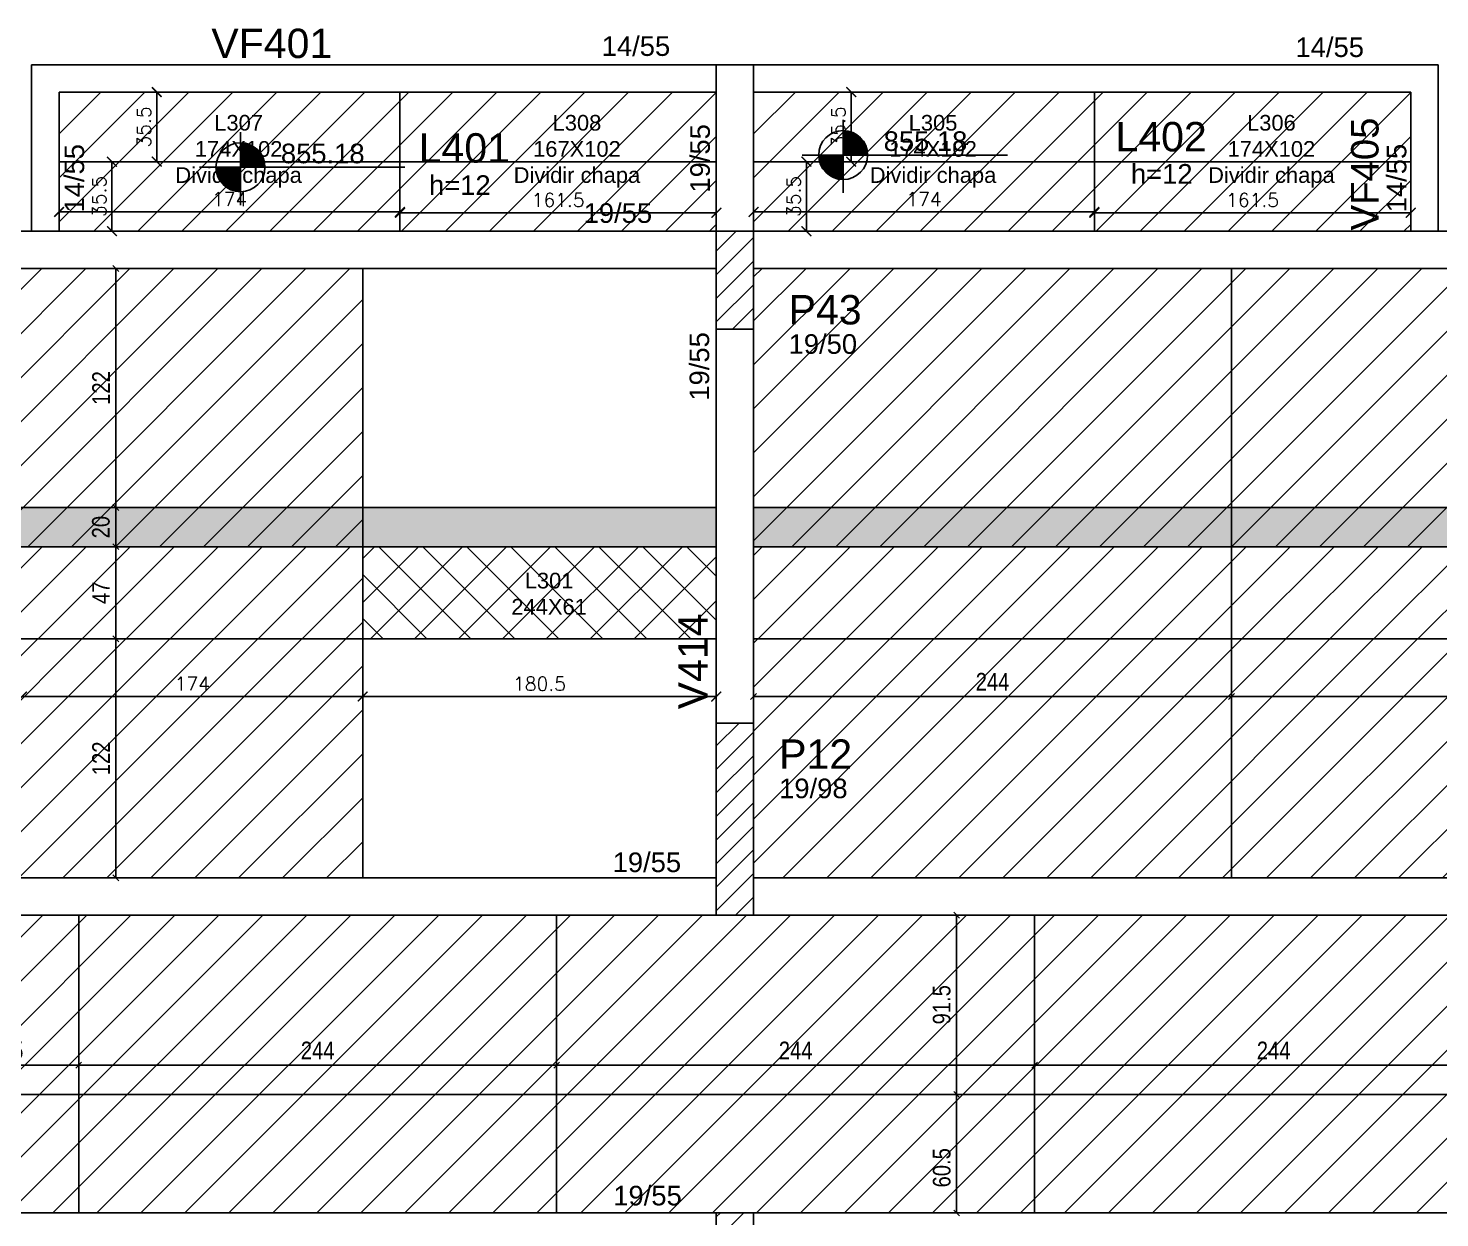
# Model space of a CAD drawing. Header units: millimetres. Extents: x 2358 to 5871, y 1438 to 2637.
# Drawn here: x 2934 to 3655, y 2030 to 2637 of the extents above; entities that cross this region are included whole.
import ezdxf

# ---------------------------------------------------------------- set-up
doc = ezdxf.new("R2010")
doc.units = ezdxf.units.MM
for name, color, linetype in [('3', 3, 'Continuous'), ('4', 4, 'Continuous'), ('7', 7, 'Continuous'), ('AUX00', 7, 'Continuous'), ('Painéis', 200, 'Continuous')]:
    doc.layers.add(name, color=color, linetype=linetype)
doc.layers.add('Hachura', color=251, linetype='Continuous', lineweight=9)
doc.layers.add('REAPROVEITAMENTO', color=251, linetype='Continuous', lineweight=9)
doc.styles.add('COTA TECNICA-50', font='techl___.ttf', dxfattribs={"height": 9})
doc.styles.add('ROMANS', font='romans.shx')
doc.styles.get("Standard").update_dxf_attribs({"font": 'arial.ttf'})
doc.dimstyles.new('COTA PAINEL-50', dxfattribs={"dimtxt": 9, "dimasz": 3, "dimexe": 3, "dimexo": 3, "dimgap": 3, "dimtad": 1, "dimdec": 1, "dimzin": 12, "dimdsep": 46, "dimtxsty": 'COTA TECNICA-50', "dimblk1": 'OBLIQUE', "dimblk2": 'OBLIQUE', "dimsah": 1, "dimcen": 0.9, "dimclrd": 4, "dimclre": 4, "dimclrt": 240, "dimadec": 1, "dimazin": 3, "dimtfac": 1, "dimtdec": 1, "dimtmove": 0, "dimatfit": 3, "dimfxl": 1, "dimtolj": 1, "dimtzin": 12, "dimarcsym": 0})
doc.dimstyles.new('Cota Paínel', dxfattribs={"dimtxt": 7, "dimasz": 5, "dimexe": 3, "dimexo": 3, "dimgap": 3, "dimtad": 1, "dimdec": 1, "dimzin": 12, "dimdsep": 46, "dimtxsty": 'ROMANS', "dimblk": 'ARCHTICK', "dimcen": 0, "dimclrd": 4, "dimclre": 4, "dimclrt": 1, "dimadec": 1, "dimazin": 3, "dimtfac": 1, "dimtdec": 1, "dimtmove": 0, "dimatfit": 3, "dimldrblk": 'OBLIQUE', "dimfxl": 1, "dimtolj": 1, "dimtzin": 12, "dimarcsym": 0})
pattern_1 = [(45, (-343.25, -81.827), (-11.22532, 11.22532), [])]

# ---------------------------------------------------------------- blocks, each defined once
blk = doc.blocks.new('_Oblique')
at = {"color": 0, "linetype": 'ByBlock', "lineweight": -2}
blk.add_line((-0.5, -0.5), (0.5, 0.5), dxfattribs=at)
blk = doc.blocks.new('*D155')
at = {"color": 4, "lineweight": -2, "transparency": 16777216}
blk.add_line((3691.97, 2107.5), (3447.97, 2107.5), dxfattribs=at)
at = {"layer": 'Defpoints', "color": 0, "transparency": 16777216}
for p in [(3447.97, 2107.5), (3447.97, 2107.5), (3691.97, 2107.5)]:
    blk.add_point(p, dxfattribs=at)
at = {"color": 4, "lineweight": -2, "transparency": 16777216, "xscale": 3, "yscale": 3, "zscale": 3, "rotation": 180}
blk.add_blockref('_Oblique', (3447.97, 2107.5), dxfattribs=at)
at = {"color": 4, "lineweight": -2, "transparency": 16777216, "xscale": 3, "yscale": 3, "zscale": 3}
blk.add_blockref('_Oblique', (3691.97, 2107.5), dxfattribs=at)
at = {"color": 240, "transparency": 16777216, "insert": (3569.97, 2115.07), "char_height": 9, "attachment_point": 5, "style": 'COTA TECNICA-50'}
blk.add_mtext('\\A1;244', dxfattribs=at)
blk = doc.blocks.new('*D47')
at = {"color": 4, "lineweight": -2, "transparency": 16777216}
blk.add_line((3447.97, 2107.5), (3203.97, 2107.5), dxfattribs=at)
at = {"layer": 'Defpoints', "color": 0, "transparency": 16777216}
for p in [(3203.97, 2107.5), (3203.97, 2107.5), (3447.97, 2107.5)]:
    blk.add_point(p, dxfattribs=at)
at = {"color": 4, "lineweight": -2, "transparency": 16777216, "xscale": 3, "yscale": 3, "zscale": 3, "rotation": 180}
blk.add_blockref('_Oblique', (3203.97, 2107.5), dxfattribs=at)
at = {"color": 4, "lineweight": -2, "transparency": 16777216, "xscale": 3, "yscale": 3, "zscale": 3}
blk.add_blockref('_Oblique', (3447.97, 2107.5), dxfattribs=at)
at = {"color": 240, "transparency": 16777216, "insert": (3325.97, 2115.07), "char_height": 9, "attachment_point": 5, "style": 'COTA TECNICA-50'}
blk.add_mtext('\\A1;244', dxfattribs=at)
blk = doc.blocks.new('*D48')
at = {"color": 4, "lineweight": -2, "transparency": 16777216}
blk.add_line((3203.97, 2107.5), (2959.97, 2107.5), dxfattribs=at)
at = {"layer": 'Defpoints', "color": 0, "transparency": 16777216}
for p in [(2959.97, 2107.5), (2959.97, 2107.5), (3203.97, 2107.5)]:
    blk.add_point(p, dxfattribs=at)
at = {"color": 4, "lineweight": -2, "transparency": 16777216, "xscale": 3, "yscale": 3, "zscale": 3, "rotation": 180}
blk.add_blockref('_Oblique', (2959.97, 2107.5), dxfattribs=at)
at = {"color": 4, "lineweight": -2, "transparency": 16777216, "xscale": 3, "yscale": 3, "zscale": 3}
blk.add_blockref('_Oblique', (3203.97, 2107.5), dxfattribs=at)
at = {"color": 240, "transparency": 16777216, "insert": (3081.97, 2115.07), "char_height": 9, "attachment_point": 5, "style": 'COTA TECNICA-50'}
blk.add_mtext('\\A1;244', dxfattribs=at)
blk = doc.blocks.new('*D156')
at = {"color": 4, "lineweight": -2, "transparency": 16777216}
for p, q in [((2959.97, 2107.5), (2883.47, 2107.5)), ((2883.47, 2105.12), (2883.47, 2104.5))]:
    blk.add_line(p, q, dxfattribs=at)
at = {"layer": 'Defpoints', "color": 0, "transparency": 16777216}
for p in [(2883.47, 2108.12), (2883.47, 2107.5), (2959.97, 2107.5)]:
    blk.add_point(p, dxfattribs=at)
at = {"color": 4, "lineweight": -2, "transparency": 16777216, "xscale": 3, "yscale": 3, "zscale": 3, "rotation": 180}
blk.add_blockref('_Oblique', (2883.47, 2107.5), dxfattribs=at)
at = {"color": 4, "lineweight": -2, "transparency": 16777216, "xscale": 3, "yscale": 3, "zscale": 3}
blk.add_blockref('_Oblique', (2959.97, 2107.5), dxfattribs=at)
at = {"color": 240, "transparency": 16777216, "insert": (2921.72, 2115.1), "char_height": 9, "attachment_point": 5, "style": 'COTA TECNICA-50'}
blk.add_mtext('\\A1;76.5', dxfattribs=at)
blk = doc.blocks.new('*D51')
at = {"layer": 'Defpoints', "color": 0, "transparency": 16777216}
for p in [(3408.16, 2184.12), (3408.16, 2184.12), (3408.16, 2092.62)]:
    blk.add_point(p, dxfattribs=at)
at = {"layer": 'Painéis', "color": 4, "lineweight": -2, "transparency": 16777216}
blk.add_line((3408.16, 2092.62), (3408.16, 2184.12), dxfattribs=at)
at = {"layer": 'Painéis', "color": 4, "lineweight": -2, "transparency": 16777216, "xscale": 3, "yscale": 3, "zscale": 3}
for p, rotation in [((3408.16, 2184.12), 90), ((3408.16, 2092.62), 270)]:
    blk.add_blockref('_Oblique', p, dxfattribs=dict(at, rotation=rotation))
at = {"layer": 'Painéis', "color": 240, "transparency": 16777216, "insert": (3400.54, 2138.37), "char_height": 9, "attachment_point": 5, "rotation": 90, "style": 'COTA TECNICA-50'}
blk.add_mtext('\\A1;91.5', dxfattribs=at)
blk = doc.blocks.new('*D52')
at = {"layer": 'Defpoints', "color": 0, "transparency": 16777216}
for p in [(3408.16, 2092.62), (3408.16, 2032.12), (3408.16, 2032.12)]:
    blk.add_point(p, dxfattribs=at)
at = {"layer": 'Painéis', "color": 4, "lineweight": -2, "transparency": 16777216}
blk.add_line((3408.16, 2092.62), (3408.16, 2032.12), dxfattribs=at)
at = {"layer": 'Painéis', "color": 4, "lineweight": -2, "transparency": 16777216, "xscale": 3, "yscale": 3, "zscale": 3}
for p, rotation in [((3408.16, 2092.62), 90), ((3408.16, 2032.12), 270)]:
    blk.add_blockref('_Oblique', p, dxfattribs=dict(at, rotation=rotation))
at = {"layer": 'Painéis', "color": 240, "transparency": 16777216, "insert": (3400.56, 2055.17), "char_height": 9, "attachment_point": 5, "rotation": 90, "style": 'COTA TECNICA-50'}
blk.add_mtext('\\A1;60.5', dxfattribs=at)
blk = doc.blocks.new('*D87')
at = {"layer": 'Defpoints', "color": 0, "transparency": 16777216}
for p in [(2978.93, 2514.12), (2978.93, 2392.12), (2978.93, 2392.12)]:
    blk.add_point(p, dxfattribs=at)
at = {"layer": 'Painéis', "color": 4, "lineweight": -2, "transparency": 16777216}
blk.add_line((2978.93, 2514.12), (2978.93, 2392.12), dxfattribs=at)
at = {"layer": 'Painéis', "color": 4, "lineweight": -2, "transparency": 16777216, "xscale": 3, "yscale": 3, "zscale": 3}
for p, rotation in [((2978.93, 2514.12), 90), ((2978.93, 2392.12), 270)]:
    blk.add_blockref('_Oblique', p, dxfattribs=dict(at, rotation=rotation))
at = {"layer": 'Painéis', "color": 240, "transparency": 16777216, "insert": (2971.38, 2453.12), "char_height": 9, "attachment_point": 5, "rotation": 90, "style": 'COTA TECNICA-50'}
blk.add_mtext('\\A1;122', dxfattribs=at)
blk = doc.blocks.new('*D88')
at = {"layer": 'Defpoints', "color": 0, "transparency": 16777216}
for p in [(2978.93, 2392.12), (2978.93, 2372.12), (2978.93, 2372.12)]:
    blk.add_point(p, dxfattribs=at)
at = {"layer": 'Painéis', "color": 4, "lineweight": -2, "transparency": 16777216}
blk.add_line((2978.93, 2392.12), (2978.93, 2372.12), dxfattribs=at)
at = {"layer": 'Painéis', "color": 4, "lineweight": -2, "transparency": 16777216, "xscale": 3, "yscale": 3, "zscale": 3}
for p, rotation in [((2978.93, 2392.12), 90), ((2978.93, 2372.12), 270)]:
    blk.add_blockref('_Oblique', p, dxfattribs=dict(at, rotation=rotation))
at = {"layer": 'Painéis', "color": 240, "transparency": 16777216, "insert": (2971.34, 2382.12), "char_height": 9, "attachment_point": 5, "rotation": 90, "style": 'COTA TECNICA-50'}
blk.add_mtext('\\A1;20', dxfattribs=at)
blk = doc.blocks.new('*D89')
at = {"layer": 'Defpoints', "color": 0, "transparency": 16777216}
for p in [(2978.93, 2372.12), (2978.93, 2325.12), (2978.93, 2325.12)]:
    blk.add_point(p, dxfattribs=at)
at = {"layer": 'Painéis', "color": 4, "lineweight": -2, "transparency": 16777216}
blk.add_line((2978.93, 2372.12), (2978.93, 2325.12), dxfattribs=at)
at = {"layer": 'Painéis', "color": 4, "lineweight": -2, "transparency": 16777216, "xscale": 3, "yscale": 3, "zscale": 3}
for p, rotation in [((2978.93, 2372.12), 90), ((2978.93, 2325.12), 270)]:
    blk.add_blockref('_Oblique', p, dxfattribs=dict(at, rotation=rotation))
at = {"layer": 'Painéis', "color": 240, "transparency": 16777216, "insert": (2971.37, 2348.62), "char_height": 9, "attachment_point": 5, "rotation": 90, "style": 'COTA TECNICA-50'}
blk.add_mtext('\\A1;47', dxfattribs=at)
blk = doc.blocks.new('*D90')
at = {"layer": 'Defpoints', "color": 0, "transparency": 16777216}
for p in [(2978.93, 2325.12), (2978.93, 2203.12), (2978.93, 2203.12)]:
    blk.add_point(p, dxfattribs=at)
at = {"layer": 'Painéis', "color": 4, "lineweight": -2, "transparency": 16777216}
blk.add_line((2978.93, 2325.12), (2978.93, 2203.12), dxfattribs=at)
at = {"layer": 'Painéis', "color": 4, "lineweight": -2, "transparency": 16777216, "xscale": 3, "yscale": 3, "zscale": 3}
for p, rotation in [((2978.93, 2325.12), 90), ((2978.93, 2203.12), 270)]:
    blk.add_blockref('_Oblique', p, dxfattribs=dict(at, rotation=rotation))
at = {"layer": 'Painéis', "color": 240, "transparency": 16777216, "insert": (2971.38, 2264.12), "char_height": 9, "attachment_point": 5, "rotation": 90, "style": 'COTA TECNICA-50'}
blk.add_mtext('\\A1;122', dxfattribs=at)
blk = doc.blocks.new('_ArchTick')
at = {"color": 0, "linetype": 'ByBlock', "const_width": 0.15}
blk.add_lwpolyline([(-0.5, -0.5), (0.5, 0.5)], dxfattribs=at)
blk = doc.blocks.new('*D143')
at = {"layer": 'Defpoints', "color": 0, "transparency": 16777216}
for p in [(2930.97, 2295.66), (3104.97, 2295.66), (3104.97, 2295.66)]:
    blk.add_point(p, dxfattribs=at)
at = {"layer": 'Painéis', "color": 4, "lineweight": -2, "transparency": 16777216}
blk.add_line((2930.97, 2295.66), (3104.97, 2295.66), dxfattribs=at)
at = {"layer": 'Painéis', "color": 4, "lineweight": -2, "transparency": 16777216, "xscale": 5, "yscale": 5, "zscale": 5, "rotation": 180}
blk.add_blockref('_ArchTick', (2930.97, 2295.66), dxfattribs=at)
at = {"layer": 'Painéis', "color": 4, "lineweight": -2, "transparency": 16777216, "xscale": 5, "yscale": 5, "zscale": 5}
blk.add_blockref('_ArchTick', (3104.97, 2295.66), dxfattribs=at)
at = {"layer": 'Painéis', "color": 1, "transparency": 16777216, "insert": (3017.97, 2302.16), "char_height": 7, "attachment_point": 5, "style": 'ROMANS'}
blk.add_mtext('\\A1;174', dxfattribs=at)
blk = doc.blocks.new('*D144')
at = {"layer": 'Defpoints', "color": 0, "transparency": 16777216}
for p in [(3104.97, 2295.66), (3285.47, 2295.66), (3285.47, 2295.66)]:
    blk.add_point(p, dxfattribs=at)
at = {"layer": 'Painéis', "color": 4, "lineweight": -2, "transparency": 16777216}
blk.add_line((3104.97, 2295.66), (3285.47, 2295.66), dxfattribs=at)
at = {"layer": 'Painéis', "color": 4, "lineweight": -2, "transparency": 16777216, "xscale": 5, "yscale": 5, "zscale": 5, "rotation": 180}
blk.add_blockref('_ArchTick', (3104.97, 2295.66), dxfattribs=at)
at = {"layer": 'Painéis', "color": 4, "lineweight": -2, "transparency": 16777216, "xscale": 5, "yscale": 5, "zscale": 5}
blk.add_blockref('_ArchTick', (3285.47, 2295.66), dxfattribs=at)
at = {"layer": 'Painéis', "color": 1, "transparency": 16777216, "insert": (3195.22, 2302.16), "char_height": 7, "attachment_point": 5, "style": 'ROMANS'}
blk.add_mtext('\\A1;180.5', dxfattribs=at)
blk = doc.blocks.new('*D145')
at = {"layer": 'Defpoints', "color": 0, "transparency": 16777216}
for p in [(3304.47, 2295.66), (3548.47, 2295.66), (3548.47, 2295.66)]:
    blk.add_point(p, dxfattribs=at)
at = {"layer": 'Painéis', "color": 4, "lineweight": -2, "transparency": 16777216}
blk.add_line((3304.47, 2295.66), (3548.47, 2295.66), dxfattribs=at)
at = {"layer": 'Painéis', "color": 4, "lineweight": -2, "transparency": 16777216, "xscale": 3, "yscale": 3, "zscale": 3, "rotation": 180}
blk.add_blockref('_Oblique', (3304.47, 2295.66), dxfattribs=at)
at = {"layer": 'Painéis', "color": 4, "lineweight": -2, "transparency": 16777216, "xscale": 3, "yscale": 3, "zscale": 3}
blk.add_blockref('_Oblique', (3548.47, 2295.66), dxfattribs=at)
at = {"layer": 'Painéis', "color": 240, "transparency": 16777216, "insert": (3426.47, 2303.23), "char_height": 9, "attachment_point": 5, "style": 'COTA TECNICA-50'}
blk.add_mtext('\\A1;244', dxfattribs=at)
blk = doc.blocks.new('*D17')
at = {"layer": 'Defpoints', "color": 0, "transparency": 16777216}
for p in [(3548.47, 2295.66), (3792.47, 2295.66), (3792.47, 2295.66)]:
    blk.add_point(p, dxfattribs=at)
at = {"layer": 'Painéis', "color": 4, "lineweight": -2, "transparency": 16777216}
blk.add_line((3548.47, 2295.66), (3792.47, 2295.66), dxfattribs=at)
at = {"layer": 'Painéis', "color": 4, "lineweight": -2, "transparency": 16777216, "xscale": 3, "yscale": 3, "zscale": 3, "rotation": 180}
blk.add_blockref('_Oblique', (3548.47, 2295.66), dxfattribs=at)
at = {"layer": 'Painéis', "color": 4, "lineweight": -2, "transparency": 16777216, "xscale": 3, "yscale": 3, "zscale": 3}
blk.add_blockref('_Oblique', (3792.47, 2295.66), dxfattribs=at)
at = {"layer": 'Painéis', "color": 240, "transparency": 16777216, "insert": (3670.47, 2303.23), "char_height": 9, "attachment_point": 5, "style": 'COTA TECNICA-50'}
blk.add_mtext('\\A1;244', dxfattribs=at)
blk = doc.blocks.new('*D5')
at = {"layer": 'Defpoints', "color": 0, "transparency": 16777216}
for p in [(3478.47, 2542.99), (3304.47, 2535.47), (3478.47, 2535.47)]:
    blk.add_point(p, dxfattribs=at)
at = {"layer": 'Painéis', "color": 4, "lineweight": -2, "transparency": 16777216}
for p, q in [((3304.47, 2538.47), (3304.47, 2545.99)), ((3478.47, 2538.47), (3478.47, 2545.99)), ((3304.47, 2542.99), (3478.47, 2542.99))]:
    blk.add_line(p, q, dxfattribs=at)
at = {"layer": 'Painéis', "color": 4, "lineweight": -2, "transparency": 16777216, "xscale": 5, "yscale": 5, "zscale": 5, "rotation": 180}
blk.add_blockref('_ArchTick', (3304.47, 2542.99), dxfattribs=at)
at = {"layer": 'Painéis', "color": 4, "lineweight": -2, "transparency": 16777216, "xscale": 5, "yscale": 5, "zscale": 5}
blk.add_blockref('_ArchTick', (3478.47, 2542.99), dxfattribs=at)
at = {"layer": 'Painéis', "color": 1, "transparency": 16777216, "insert": (3391.47, 2549.49), "char_height": 7, "attachment_point": 5, "style": 'ROMANS'}
blk.add_mtext('\\A1;174', dxfattribs=at)
blk = doc.blocks.new('*D6')
at = {"layer": 'Defpoints', "color": 0, "transparency": 16777216}
for p in [(3639.97, 2542.56), (3478.47, 2535.47), (3639.97, 2535.47)]:
    blk.add_point(p, dxfattribs=at)
at = {"layer": 'Painéis', "color": 4, "lineweight": -2, "transparency": 16777216}
for p, q in [((3478.47, 2538.47), (3478.47, 2545.56)), ((3639.97, 2538.47), (3639.97, 2545.56)), ((3478.47, 2542.56), (3639.97, 2542.56))]:
    blk.add_line(p, q, dxfattribs=at)
at = {"layer": 'Painéis', "color": 4, "lineweight": -2, "transparency": 16777216, "xscale": 5, "yscale": 5, "zscale": 5, "rotation": 180}
blk.add_blockref('_ArchTick', (3478.47, 2542.56), dxfattribs=at)
at = {"layer": 'Painéis', "color": 4, "lineweight": -2, "transparency": 16777216, "xscale": 5, "yscale": 5, "zscale": 5}
blk.add_blockref('_ArchTick', (3639.97, 2542.56), dxfattribs=at)
at = {"layer": 'Painéis', "color": 1, "transparency": 16777216, "insert": (3559.22, 2549.06), "char_height": 7, "attachment_point": 5, "style": 'ROMANS'}
blk.add_mtext('\\A1;161.5', dxfattribs=at)
blk = doc.blocks.new('*D7')
at = {"layer": 'Defpoints', "color": 0, "transparency": 16777216}
for p in [(3331.46, 2568.62), (3335.18, 2568.62), (3335.18, 2533.12)]:
    blk.add_point(p, dxfattribs=at)
at = {"layer": 'Painéis', "color": 4, "lineweight": -2, "transparency": 16777216}
for p, q in [((3332.18, 2568.62), (3328.46, 2568.62)), ((3331.46, 2533.12), (3331.46, 2568.62)), ((3332.18, 2533.12), (3328.46, 2533.12))]:
    blk.add_line(p, q, dxfattribs=at)
at = {"layer": 'Painéis', "color": 4, "lineweight": -2, "transparency": 16777216, "xscale": 5, "yscale": 5, "zscale": 5}
for p, rotation in [((3331.46, 2568.62), 90), ((3331.46, 2533.12), 270)]:
    blk.add_blockref('_ArchTick', p, dxfattribs=dict(at, rotation=rotation))
at = {"layer": 'Painéis', "color": 1, "transparency": 16777216, "insert": (3324.96, 2550.87), "char_height": 7, "attachment_point": 5, "rotation": 90, "style": 'ROMANS'}
blk.add_mtext('\\A1;35.5', dxfattribs=at)
blk = doc.blocks.new('*D8')
at = {"layer": 'Defpoints', "color": 0, "transparency": 16777216}
for p in [(3331.46, 2604.12), (3354.32, 2604.12), (3331.46, 2568.62)]:
    blk.add_point(p, dxfattribs=at)
at = {"layer": 'Painéis', "color": 4, "lineweight": -2, "transparency": 16777216}
for p, q in [((3334.46, 2604.12), (3357.32, 2604.12)), ((3354.32, 2568.62), (3354.32, 2604.12)), ((3334.46, 2568.62), (3357.32, 2568.62))]:
    blk.add_line(p, q, dxfattribs=at)
at = {"layer": 'Painéis', "color": 4, "lineweight": -2, "transparency": 16777216, "xscale": 5, "yscale": 5, "zscale": 5}
for p, rotation in [((3354.32, 2604.12), 90), ((3354.32, 2568.62), 270)]:
    blk.add_blockref('_ArchTick', p, dxfattribs=dict(at, rotation=rotation))
at = {"layer": 'Painéis', "color": 1, "transparency": 16777216, "insert": (3347.82, 2586.37), "char_height": 7, "attachment_point": 5, "rotation": 90, "style": 'ROMANS'}
blk.add_mtext('\\A1;35.5', dxfattribs=at)
blk = doc.blocks.new('*D9')
at = {"layer": 'Defpoints', "color": 0, "transparency": 16777216}
for p in [(3123.97, 2542.99), (2949.97, 2535.47), (3123.97, 2535.47)]:
    blk.add_point(p, dxfattribs=at)
at = {"layer": 'Painéis', "color": 4, "lineweight": -2, "transparency": 16777216}
for p, q in [((2949.97, 2538.47), (2949.97, 2545.99)), ((3123.97, 2538.47), (3123.97, 2545.99)), ((2949.97, 2542.99), (3123.97, 2542.99))]:
    blk.add_line(p, q, dxfattribs=at)
at = {"layer": 'Painéis', "color": 4, "lineweight": -2, "transparency": 16777216, "xscale": 5, "yscale": 5, "zscale": 5, "rotation": 180}
blk.add_blockref('_ArchTick', (2949.97, 2542.99), dxfattribs=at)
at = {"layer": 'Painéis', "color": 4, "lineweight": -2, "transparency": 16777216, "xscale": 5, "yscale": 5, "zscale": 5}
blk.add_blockref('_ArchTick', (3123.97, 2542.99), dxfattribs=at)
at = {"layer": 'Painéis', "color": 1, "transparency": 16777216, "insert": (3036.97, 2549.49), "char_height": 7, "attachment_point": 5, "style": 'ROMANS'}
blk.add_mtext('\\A1;174', dxfattribs=at)
blk = doc.blocks.new('*D10')
at = {"layer": 'Defpoints', "color": 0, "transparency": 16777216}
for p in [(3285.47, 2542.56), (3123.97, 2535.47), (3285.47, 2535.47)]:
    blk.add_point(p, dxfattribs=at)
at = {"layer": 'Painéis', "color": 4, "lineweight": -2, "transparency": 16777216}
for p, q in [((3123.97, 2538.47), (3123.97, 2545.56)), ((3285.47, 2538.47), (3285.47, 2545.56)), ((3123.97, 2542.56), (3285.47, 2542.56))]:
    blk.add_line(p, q, dxfattribs=at)
at = {"layer": 'Painéis', "color": 4, "lineweight": -2, "transparency": 16777216, "xscale": 5, "yscale": 5, "zscale": 5, "rotation": 180}
blk.add_blockref('_ArchTick', (3123.97, 2542.56), dxfattribs=at)
at = {"layer": 'Painéis', "color": 4, "lineweight": -2, "transparency": 16777216, "xscale": 5, "yscale": 5, "zscale": 5}
blk.add_blockref('_ArchTick', (3285.47, 2542.56), dxfattribs=at)
at = {"layer": 'Painéis', "color": 1, "transparency": 16777216, "insert": (3204.72, 2549.06), "char_height": 7, "attachment_point": 5, "style": 'ROMANS'}
blk.add_mtext('\\A1;161.5', dxfattribs=at)
blk = doc.blocks.new('*D11')
at = {"layer": 'Defpoints', "color": 0, "transparency": 16777216}
for p in [(2976.96, 2568.62), (2980.68, 2568.62), (2980.68, 2533.12)]:
    blk.add_point(p, dxfattribs=at)
at = {"layer": 'Painéis', "color": 4, "lineweight": -2, "transparency": 16777216}
for p, q in [((2977.68, 2568.62), (2973.96, 2568.62)), ((2976.96, 2533.12), (2976.96, 2568.62)), ((2977.68, 2533.12), (2973.96, 2533.12))]:
    blk.add_line(p, q, dxfattribs=at)
at = {"layer": 'Painéis', "color": 4, "lineweight": -2, "transparency": 16777216, "xscale": 5, "yscale": 5, "zscale": 5}
for p, rotation in [((2976.96, 2568.62), 90), ((2976.96, 2533.12), 270)]:
    blk.add_blockref('_ArchTick', p, dxfattribs=dict(at, rotation=rotation))
at = {"layer": 'Painéis', "color": 1, "transparency": 16777216, "insert": (2970.46, 2550.87), "char_height": 7, "attachment_point": 5, "rotation": 90, "style": 'ROMANS'}
blk.add_mtext('\\A1;35.5', dxfattribs=at)
blk = doc.blocks.new('*D12')
at = {"layer": 'Defpoints', "color": 0, "transparency": 16777216}
for p in [(2976.96, 2604.12), (2999.82, 2604.12), (2976.96, 2568.62)]:
    blk.add_point(p, dxfattribs=at)
at = {"layer": 'Painéis', "color": 4, "lineweight": -2, "transparency": 16777216}
for p, q in [((2979.96, 2604.12), (3002.82, 2604.12)), ((2999.82, 2568.62), (2999.82, 2604.12)), ((2979.96, 2568.62), (3002.82, 2568.62))]:
    blk.add_line(p, q, dxfattribs=at)
at = {"layer": 'Painéis', "color": 4, "lineweight": -2, "transparency": 16777216, "xscale": 5, "yscale": 5, "zscale": 5}
for p, rotation in [((2999.82, 2604.12), 90), ((2999.82, 2568.62), 270)]:
    blk.add_blockref('_ArchTick', p, dxfattribs=dict(at, rotation=rotation))
at = {"layer": 'Painéis', "color": 1, "transparency": 16777216, "insert": (2993.32, 2586.37), "char_height": 7, "attachment_point": 5, "rotation": 90, "style": 'ROMANS'}
blk.add_mtext('\\A1;35.5', dxfattribs=at)

msp = doc.modelspace()

# ---------------------------------------------------------------- hatches: boundary and pattern name
at = {"layer": 'Hachura', "linetype": 'ByBlock'}
h = msp.add_hatch(color=256, dxfattribs=at)
h.dxf.hatch_style = 1
h.paths.add_polyline_path([(2442.97, 2372.12), (3285.47, 2372.12), (3285.47, 2392.12), (2442.97, 2392.12)])
h = msp.add_hatch(color=256, dxfattribs=at)
h.dxf.hatch_style = 1
h.paths.add_polyline_path([(3304.47, 2372.12), (4159.47, 2372.12), (4159.47, 2392.12), (3304.47, 2392.12)])
h = msp.add_hatch(dxfattribs=at)
h.set_pattern_fill('ANSI37', color=256, scale=5)
h.set_pattern_definition([(45, (-2826.096, -219.818), (-11.22532, 11.22532), []), (135, (-2826.096, -219.818), (-11.22532, -11.22532), [])])
h.paths.add_polyline_path([(3285.47, 2325.12), (3285.47, 2372.12), (3104.97, 2372.12), (3104.97, 2325.12)])
at = {"layer": 'REAPROVEITAMENTO', "linetype": 'ByBlock'}
h = msp.add_hatch(dxfattribs=at)
h.set_pattern_fill('ANSI31', color=256, scale=5, style=2)
h.set_pattern_definition(pattern_1)
h.paths.add_polyline_path([(3285.47, 2533.12), (3285.47, 2604.12), (2949.97, 2604.12), (2949.97, 2533.12)])
h = msp.add_hatch(dxfattribs=at)
h.set_pattern_fill('ANSI31', color=256, scale=5, style=2)
h.set_pattern_definition([(45, (11.25, -81.827), (-11.22532, 11.22532), [])])
h.paths.add_polyline_path([(3639.97, 2533.12), (3639.97, 2604.12), (3304.47, 2604.12), (3304.47, 2533.12)])
h = msp.add_hatch(dxfattribs=at)
h.set_pattern_fill('ANSI31', color=256, scale=5, style=2)
h.set_pattern_definition([(45, (-4034.278, 590.003), (-11.22532, 11.22532), [])])
h.paths.add_polyline_path([(3104.97, 2372.12), (2442.97, 2372.12), (2442.97, 2514.12), (3104.97, 2514.12)])
h = msp.add_hatch(dxfattribs=at)
h.set_pattern_fill('ANSI31', color=256, scale=5, style=2)
h.set_pattern_definition([(45, (-3172.778, 590.003), (-11.22532, 11.22532), [])])
h.paths.add_polyline_path([(3966.47, 2372.12), (3304.47, 2372.12), (3304.47, 2514.12), (3966.47, 2514.12)])
h = msp.add_hatch(dxfattribs=at)
h.set_pattern_fill('ANSI31', color=256, scale=5, style=2)
h.set_pattern_definition(pattern_1)
h.paths.add_polyline_path([(3104.97, 2372.12), (2442.97, 2372.12), (2442.97, 2325.12), (3104.97, 2325.12)])
h = msp.add_hatch(dxfattribs=at)
h.set_pattern_fill('ANSI31', color=256, scale=5, style=2)
h.set_pattern_definition([(45, (518.25, -81.827), (-11.22532, 11.22532), [])])
h.paths.add_polyline_path([(3966.47, 2372.12), (3304.47, 2372.12), (3304.47, 2325.12), (3966.47, 2325.12)])
h = msp.add_hatch(dxfattribs=at)
h.set_pattern_fill('ANSI31', color=256, scale=5, style=2)
h.set_pattern_definition([(45, (-4034.278, 448.003), (-11.22532, 11.22532), [])])
h.paths.add_polyline_path([(3104.97, 2325.12), (2442.97, 2325.12), (2442.97, 2203.12), (3104.97, 2203.12)])
h = msp.add_hatch(dxfattribs=at)
h.set_pattern_fill('ANSI31', color=256, scale=5, style=2)
h.set_pattern_definition([(45, (-3172.778, 448.003), (-11.22532, 11.22532), [])])
h.paths.add_polyline_path([(3966.47, 2325.12), (3304.47, 2325.12), (3304.47, 2203.12), (3966.47, 2203.12)])
h = msp.add_hatch(dxfattribs=at)
h.set_pattern_fill('ANSI31', color=256, scale=5, style=2)
h.set_pattern_definition([(45, (-1344.037, -103.497), (-11.22532, 11.22532), [])])
h.paths.add_polyline_path([(2639.47, 2184.12), (2639.47, 2032.12), (5052.47, 2032.12), (5052.47, 2184.12)])

# ---------------------------------------------------------------- linework, layer by layer
at = {"layer": '3', "linetype": 'Continuous'}
for p, q in [((3285.47, 2618.12), (2935.97, 2618.12)), ((2935.97, 2618.12), (2935.97, 2533.12)), ((3304.47, 2618.12), (3653.97, 2618.12)), ((3653.97, 2618.12), (3653.97, 2533.12)), ((2949.97, 2604.12), (2949.97, 2533.12)), ((3285.47, 2604.12), (2949.97, 2604.12)), ((3304.47, 2604.12), (3639.97, 2604.12)), ((3639.97, 2604.12), (3639.97, 2533.12)), ((3350.23, 2584.52), (3350.23, 2590.03)), ((3042.55, 2578.24), (3042.55, 2583.75)), ((3350.23, 2584.52), (3350.23, 2559.52)), ((3350.23, 2583.91), (3354.08, 2583.91)), ((3350.23, 2583.12), (3355.98, 2583.12)), ((3350.23, 2582.33), (3357.3, 2582.33)), ((3350.23, 2581.54), (3358.34, 2581.54)), ((3350.23, 2580.74), (3359.18, 2580.74)), ((3350.23, 2579.95), (3359.89, 2579.95)), ((3042.55, 2578.24), (3042.55, 2553.24)), ((3042.55, 2577.64), (3046.4, 2577.64)), ((3042.55, 2576.84), (3048.3, 2576.84)), ((3042.55, 2576.05), (3049.62, 2576.05)), ((3042.55, 2575.26), (3050.66, 2575.26)), ((3042.55, 2574.46), (3051.51, 2574.46)), ((3042.55, 2573.67), (3052.22, 2573.67)), ((3042.55, 2572.88), (3052.81, 2572.88)), ((3350.23, 2579.16), (3360.49, 2579.16)), ((3350.23, 2578.36), (3361, 2578.36)), ((3350.23, 2577.57), (3361.43, 2577.57)), ((3350.23, 2576.78), (3361.79, 2576.78)), ((3350.23, 2575.99), (3362.08, 2575.99)), ((3350.23, 2575.19), (3362.32, 2575.19)), ((3350.23, 2574.4), (3362.5, 2574.4)), ((3350.23, 2573.61), (3362.63, 2573.61)), ((3350.23, 2572.81), (3362.73, 2572.81)), ((3030.05, 2565.74), (3021.62, 2565.74)), ((3030.05, 2565.74), (3055.05, 2565.74)), ((3042.55, 2572.09), (3053.32, 2572.09)), ((3042.55, 2571.29), (3053.75, 2571.29)), ((3042.55, 2570.5), (3054.11, 2570.5)), ((3042.55, 2569.71), (3054.41, 2569.71)), ((3042.55, 2568.91), (3054.64, 2568.91)), ((3042.55, 2568.12), (3054.82, 2568.12)), ((3042.55, 2567.33), (3054.95, 2567.33)), ((3042.55, 2566.54), (3055.05, 2566.54)), ((3055.05, 2565.74), (3126.47, 2565.74)), ((3337.73, 2572.02), (3329.3, 2572.02)), ((3337.73, 2572.02), (3362.73, 2572.02)), ((3350.23, 2571.23), (3337.73, 2571.23)), ((3350.23, 2570.44), (3337.83, 2570.44)), ((3350.23, 2569.64), (3337.96, 2569.64)), ((3350.23, 2568.85), (3338.14, 2568.85)), ((3350.23, 2568.06), (3338.37, 2568.06)), ((3350.23, 2567.26), (3338.67, 2567.26)), ((3350.23, 2566.47), (3339.03, 2566.47)), ((3350.23, 2565.68), (3339.46, 2565.68)), ((3362.73, 2572.02), (3434.15, 2572.02)), ((3042.55, 2564.95), (3030.05, 2564.95)), ((3042.55, 2564.16), (3030.15, 2564.16)), ((3042.55, 2563.36), (3030.28, 2563.36)), ((3042.55, 2562.57), (3030.46, 2562.57)), ((3042.55, 2561.78), (3030.7, 2561.78)), ((3042.55, 2560.99), (3030.99, 2560.99)), ((3042.55, 2560.19), (3031.35, 2560.19)), ((3042.55, 2559.4), (3031.78, 2559.4)), ((3042.55, 2558.61), (3032.29, 2558.61)), ((3350.23, 2564.89), (3339.97, 2564.89)), ((3350.23, 2564.09), (3340.57, 2564.09)), ((3350.23, 2563.3), (3341.27, 2563.3)), ((3350.23, 2562.51), (3342.12, 2562.51)), ((3350.23, 2561.71), (3343.16, 2561.71)), ((3350.23, 2560.92), (3344.48, 2560.92)), ((3350.23, 2560.13), (3346.38, 2560.13)), ((3350.23, 2559.52), (3350.23, 2552.65)), ((3042.55, 2557.81), (3032.89, 2557.81)), ((3042.55, 2557.02), (3033.6, 2557.02)), ((3042.55, 2556.23), (3034.44, 2556.23)), ((3042.55, 2555.44), (3035.48, 2555.44)), ((3042.55, 2554.64), (3036.8, 2554.64)), ((3042.55, 2553.85), (3038.7, 2553.85)), ((3042.55, 2553.24), (3042.55, 2546.37)), ((3285.47, 2522.91), (3295.68, 2533.12)), ((3285.47, 2510.89), (3304.47, 2529.89)), ((3285.47, 2498.87), (3304.47, 2517.87)), ((3285.47, 2486.85), (3304.47, 2505.85)), ((3293.76, 2483.12), (3304.47, 2493.83)), ((3285.47, 2270.48), (3297.11, 2282.12)), ((3285.47, 2258.46), (3304.47, 2277.46)), ((3285.47, 2246.44), (3304.47, 2265.44)), ((3285.47, 2234.42), (3304.47, 2253.42)), ((3285.47, 2222.39), (3304.47, 2241.39)), ((3285.47, 2210.37), (3304.47, 2229.37)), ((3285.47, 2198.35), (3304.47, 2217.35)), ((3285.47, 2186.33), (3304.47, 2205.33)), ((3295.28, 2184.12), (3304.47, 2193.31)), ((3285.47, 2018.04), (3299.55, 2032.12)), ((3285.47, 2030.06), (3287.53, 2032.12))]:
    msp.add_line(p, q, dxfattribs=at)
for points in [[(3285.47, 2618.12), (3285.47, 2533.12)], [(3285.47, 2618.12), (3304.47, 2618.12)], [(3304.47, 2533.12), (3304.47, 2618.12)], [(3285.47, 2533.12), (2882.97, 2533.12)], [(3706.97, 2533.12), (3304.47, 2533.12)], [(2882.97, 2514.12), (3285.47, 2514.12)], [(3304.47, 2514.12), (3706.97, 2514.12)], [(3285.47, 2483.12), (3285.47, 2282.12)], [(3304.47, 2282.12), (3304.47, 2483.12)], [(3285.47, 2203.12), (2897.97, 2203.12)], [(3706.97, 2203.12), (3304.47, 2203.12)], [(2897.97, 2184.12), (3285.47, 2184.12)], [(3304.47, 2184.12), (3706.97, 2184.12)], [(3285.47, 2032.12), (2897.97, 2032.12)], [(3722.47, 2032.12), (3304.47, 2032.12)]]:
    msp.add_lwpolyline(points, dxfattribs=at)
for centre in [(3350.23, 2572.02), (3042.55, 2565.74)]:
    msp.add_circle(centre, 12.5, dxfattribs=at)
at = {"layer": '7', "linetype": 'Continuous'}
for points in [[(3285.47, 2483.12), (3304.47, 2483.12), (3304.47, 2533.12), (3285.47, 2533.12), (3285.47, 2483.12)], [(3285.47, 2184.12), (3304.47, 2184.12), (3304.47, 2282.12), (3285.47, 2282.12), (3285.47, 2184.12)], [(3285.47, 1946.12), (3304.47, 1946.12), (3304.47, 2032.12), (3285.47, 2032.12), (3285.47, 1946.12)]]:
    msp.add_lwpolyline(points, dxfattribs=at)
at = {"layer": 'Painéis'}
for p, q in [((3123.97, 2604.12), (3123.97, 2533.12)), ((3478.47, 2604.12), (3478.47, 2533.12)), ((2949.97, 2568.62), (3285.47, 2568.62)), ((3304.47, 2568.62), (3639.97, 2568.62)), ((3104.97, 2203.12), (3104.97, 2514.12)), ((3548.47, 2203.12), (3548.47, 2514.12)), ((2442.97, 2392.12), (3285.47, 2392.12)), ((3304.47, 2392.12), (4159.47, 2392.12)), ((2442.97, 2372.12), (3285.47, 2372.12)), ((3304.47, 2372.12), (4159.47, 2372.12)), ((2442.97, 2325.12), (3285.47, 2325.12)), ((3304.47, 2325.12), (4159.47, 2325.12)), ((2959.97, 2184.12), (2959.97, 2032.12)), ((3203.97, 2184.12), (3203.97, 2032.12)), ((3447.97, 2184.12), (3447.97, 2032.12)), ((2639.47, 2092.62), (5778.47, 2092.62))]:
    msp.add_line(p, q, dxfattribs=at)

# ---------------------------------------------------------------- texts
at = {"layer": '3', "linetype": 'Continuous'}
for s, p in [('14/55', (3226.97, 2622.59)), ('14/55', (3581.13, 2622.04)), ('855.18', (3370.89, 2574.09)), ('855.18', (3063.21, 2567.81)), ('h=12', (3497.12, 2557.4)), ('h=12', (3138.8, 2551.67)), ('19/55', (3217.74, 2537.38)), ('19/50', (3322.37, 2470.56)), ('19/98', (3317.53, 2243.78)), ('19/55', (3232.55, 2206.07)), ('19/55', (3232.87, 2035.97))]:
    msp.add_text(s, height=10, dxfattribs=at).set_placement(p)
for s, p in [('19/55', (3282.17, 2552.83)), ('14/55', (2962.75, 2542.66)), ('14/55', (3637.71, 2542.77)), ('19/55', (3281.81, 2446.66))]:
    msp.add_text(s, height=10, rotation=90, dxfattribs=at).set_placement(p)
at = {"layer": '4', "linetype": 'Continuous'}
for s, p in [('VF401', (3027.69, 2621.49)), ('L402', (3489.21, 2573.88)), ('L401', (3133.53, 2568.14)), ('P43', (3322.37, 2485.56)), ('P12', (3317.53, 2258.78))]:
    msp.add_text(s, height=15, dxfattribs=at).set_placement(p)
for s, height, p in [('VF405', 14, (3623.51, 2533.52)), ('V414', 15, (3281, 2289.14))]:
    msp.add_text(s, height=height, rotation=90, dxfattribs=at).set_placement(p)
at = {"layer": 'AUX00', "char_height": 8, "attachment_point": 1}
for s, width, heights, insert in [('\\pxqc;L307^J174X102^JDividir chapa', 135.1522, [39.83], (2974.03, 2592.47)), ('\\pxqc;L308^J167X102^JDividir chapa', 135.1522, [39.83], (3146.75, 2592.47)), ('\\pxqc;L305^J174X102^JDividir chapa', 135.1522, [39.83], (3328.53, 2592.47)), ('\\pxqc;L306^J174X102^JDividir chapa', 135.1522, [39.83], (3501.25, 2592.47)), ('\\pxqc;L301^J244X61', 123.1041, [0], (3138.56, 2358.83))]:
    msp.add_mtext_dynamic_manual_height_columns(s, width=width, gutter_width=12.5, heights=heights, dxfattribs=dict(at, insert=insert))

# ---------------------------------------------------------------- dimensions: what is measured, and where the dimension line sits
for base, p1, p2, picture, middle in [((2883.47, 2107.5), (2959.97, 2107.5), (2883.47, 2108.12), '*D156', (2921.72, 2115.1)), ((2959.97, 2107.5), (3203.97, 2107.5), (2959.97, 2107.5), '*D48', (3081.97, 2115.07)), ((3203.97, 2107.5), (3447.97, 2107.5), (3203.97, 2107.5), '*D47', (3325.97, 2115.07)), ((3447.97, 2107.5), (3691.97, 2107.5), (3447.97, 2107.5), '*D155', (3569.97, 2115.07))]:
    dim = msp.add_linear_dim(base=base, p1=p1, p2=p2, dimstyle='COTA PAINEL-50')
    dim.commit()
    dim.dimension.update_dxf_attribs({"geometry": picture, "text_midpoint": middle})
at = {"layer": 'Painéis'}
for base, p1, p2, dimstyle, picture, middle in [((2999.82, 2604.12), (2976.96, 2568.62), (2976.96, 2604.12), 'Cota Paínel', '*D12', (2993.32, 2586.37)), ((3354.32, 2604.12), (3331.46, 2568.62), (3331.46, 2604.12), 'Cota Paínel', '*D8', (3347.82, 2586.37)), ((2976.96, 2568.62), (2980.68, 2533.12), (2980.68, 2568.62), 'Cota Paínel', '*D11', (2970.46, 2550.87)), ((3331.46, 2568.62), (3335.18, 2533.12), (3335.18, 2568.62), 'Cota Paínel', '*D7', (3324.96, 2550.87)), ((2978.93, 2392.12), (2978.93, 2514.12), (2978.93, 2392.12), 'COTA PAINEL-50', '*D87', (2971.38, 2453.12)), ((2978.93, 2372.12), (2978.93, 2392.12), (2978.93, 2372.12), 'COTA PAINEL-50', '*D88', (2971.34, 2382.12)), ((2978.93, 2325.12), (2978.93, 2372.12), (2978.93, 2325.12), 'COTA PAINEL-50', '*D89', (2971.37, 2348.62)), ((2978.93, 2203.12), (2978.93, 2325.12), (2978.93, 2203.12), 'COTA PAINEL-50', '*D90', (2971.38, 2264.12)), ((3408.16, 2184.12), (3408.16, 2092.62), (3408.16, 2184.12), 'COTA PAINEL-50', '*D51', (3400.54, 2138.37))]:
    dim = msp.add_linear_dim(base=base, p1=p1, p2=p2, angle=90, dimstyle=dimstyle, dxfattribs=at)
    dim.commit()
    dim.dimension.update_dxf_attribs({"geometry": picture, "text_midpoint": middle})
for base, p1, p2, dimstyle, picture, middle in [((3123.97, 2542.99), (2949.97, 2535.47), (3123.97, 2535.47), 'Cota Paínel', '*D9', (3036.97, 2549.49)), ((3285.47, 2542.56), (3123.97, 2535.47), (3285.47, 2535.47), 'Cota Paínel', '*D10', (3204.72, 2549.06)), ((3478.47, 2542.99), (3304.47, 2535.47), (3478.47, 2535.47), 'Cota Paínel', '*D5', (3391.47, 2549.49)), ((3639.97, 2542.56), (3478.47, 2535.47), (3639.97, 2535.47), 'Cota Paínel', '*D6', (3559.22, 2549.06)), ((3104.97, 2295.66), (2930.97, 2295.66), (3104.97, 2295.66), 'Cota Paínel', '*D143', (3017.97, 2302.16)), ((3285.47, 2295.66), (3104.97, 2295.66), (3285.47, 2295.66), 'Cota Paínel', '*D144', (3195.22, 2302.16)), ((3548.47, 2295.66), (3304.47, 2295.66), (3548.47, 2295.66), 'COTA PAINEL-50', '*D145', (3426.47, 2303.23)), ((3792.47, 2295.66), (3548.47, 2295.66), (3792.47, 2295.66), 'COTA PAINEL-50', '*D17', (3670.47, 2303.23))]:
    dim = msp.add_linear_dim(base=base, p1=p1, p2=p2, dimstyle=dimstyle, dxfattribs=at)
    dim.commit()
    dim.dimension.update_dxf_attribs({"geometry": picture, "text_midpoint": middle})
dim = msp.add_linear_dim(base=(3408.16, 2032.12), p1=(3408.16, 2092.62), p2=(3408.16, 2032.12), angle=90, dimstyle='COTA PAINEL-50', dxfattribs=at)
dim.commit()
dim.dimension.update_dxf_attribs({"geometry": '*D52', "text_midpoint": (3408.16, 2055.17), "dimtype": 160})

doc.saveas('drawing.dxf')
